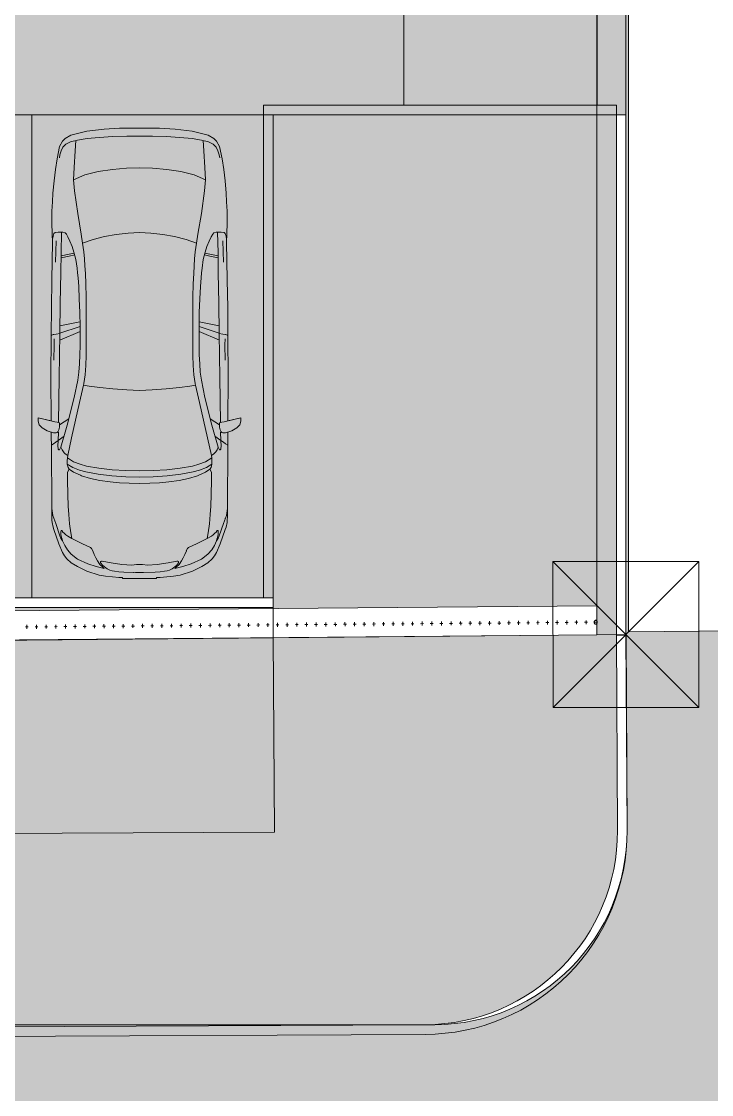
# Model space of a CAD drawing. Header units: millimetres. Extents: x 141848 to 1648660, y -465012 to -151356.
# Drawn here: x 247932 to 255072, y -275828 to -264722 of the extents above; entities that cross this region are included whole.
import ezdxf

# ---------------------------------------------------------------- set-up
doc = ezdxf.new("R2010")
doc.units = ezdxf.units.MM
doc.header["$MEASUREMENT"] = 0
doc.linetypes.add('Points tirets', pattern=[335.138881, 176.388884, -88.194442, 0, -70.555556])
doc.linetypes.add('Wipeout_Contour', pattern=[1000, 0, -1000])
for name, color, linetype in [('Divers - Dessin général', 7, 'Continuous'), ('Extérieur - Environnement', 7, 'Continuous'), ('Sols_ Dalles', 7, 'Continuous'), ('Structure - Murs extérieurs', 7, 'Continuous'), ('TopoAlt', 7, 'Continuous')]:
    doc.layers.add(name, color=color, linetype=linetype)

# ---------------------------------------------------------------- blocks, each defined once
blk = doc.blocks.new('Garde-corps_7_2')
at = {"color": 7, "linetype": 'Continuous', "lineweight": 5}
for p, q in [((247987, -270968), (247988, -271008)), ((248087, -270967), (248087, -271007)), ((248187, -270966), (248187, -271006)), ((248287, -270966), (248287, -271006)), ((248386, -270965), (248387, -271005)), ((248486, -270964), (248486, -271004)), ((248586, -270963), (248586, -271003)), ((248686, -270962), (248686, -271002)), ((248785, -270961), (248786, -271001)), ((248885, -270961), (248885, -271001)), ((248985, -270960), (248985, -271000)), ((249085, -270959), (249085, -270999)), ((249184, -270958), (249185, -270998)), ((249284, -270957), (249284, -270997)), ((249399, -270976), (249369, -270977)), ((249384, -270957), (249384, -270997)), ((249499, -270976), (249469, -270976)), ((249484, -270956), (249484, -270996)), ((249599, -270975), (249569, -270975)), ((249583, -270955), (249584, -270995)), ((249698, -270974), (249668, -270974)), ((249683, -270954), (249683, -270994)), ((249798, -270973), (249768, -270973)), ((249783, -270953), (249783, -270993)), ((249898, -270972), (249868, -270973)), ((249883, -270952), (249883, -270992)), ((249998, -270972), (249968, -270972)), ((249982, -270952), (249983, -270992)), ((250097, -270971), (250067, -270971)), ((250082, -270951), (250082, -270991)), ((250197, -270970), (250167, -270970)), ((250182, -270950), (250182, -270990)), ((250297, -270969), (250267, -270969)), ((250282, -270949), (250282, -270989)), ((250397, -270968), (250367, -270969)), ((250381, -270948), (250382, -270988)), ((250496, -270967), (250466, -270968)), ((250481, -270948), (250482, -270988)), ((250596, -270967), (250566, -270967)), ((250581, -270947), (250581, -270987)), ((250696, -270966), (250666, -270966)), ((250681, -270946), (250681, -270986)), ((250796, -270965), (250766, -270965)), ((250780, -270945), (250781, -270985)), ((250895, -270964), (250865, -270964)), ((250880, -270944), (250881, -270984)), ((250995, -270963), (250965, -270964)), ((250980, -270943), (250980, -270983)), ((251095, -270963), (251065, -270963)), ((251080, -270943), (251080, -270983)), ((251195, -270962), (251165, -270962)), ((251179, -270942), (251180, -270982)), ((251294, -270961), (251264, -270961)), ((251279, -270941), (251280, -270981)), ((251394, -270960), (251364, -270960)), ((251379, -270940), (251379, -270980)), ((251494, -270959), (251464, -270959)), ((251479, -270939), (251479, -270979)), ((251594, -270958), (251564, -270959)), ((251579, -270939), (251579, -270979)), ((251693, -270958), (251663, -270958)), ((251678, -270938), (251679, -270978)), ((251793, -270957), (251763, -270957)), ((251778, -270937), (251778, -270977)), ((251893, -270956), (251863, -270956)), ((251878, -270936), (251878, -270976)), ((251993, -270955), (251963, -270955)), ((251978, -270935), (251978, -270975)), ((252092, -270954), (252062, -270955)), ((252077, -270934), (252078, -270974)), ((252192, -270954), (252162, -270954)), ((252177, -270934), (252177, -270974)), ((252292, -270953), (252262, -270953)), ((252277, -270933), (252277, -270973)), ((252392, -270952), (252362, -270952)), ((252377, -270932), (252377, -270972)), ((252491, -270951), (252461, -270951)), ((252476, -270931), (252477, -270971)), ((252591, -270950), (252561, -270950)), ((252576, -270930), (252576, -270970)), ((252691, -270949), (252661, -270950)), ((252676, -270930), (252676, -270970)), ((252791, -270949), (252761, -270949)), ((252776, -270929), (252776, -270969)), ((252890, -270948), (252860, -270948)), ((252875, -270928), (252876, -270968)), ((252990, -270947), (252960, -270947)), ((252975, -270927), (252975, -270967)), ((253090, -270946), (253060, -270946)), ((253075, -270926), (253075, -270966)), ((253190, -270945), (253160, -270946)), ((253175, -270925), (253175, -270965)), ((253290, -270944), (253260, -270945)), ((253274, -270925), (253275, -270965)), ((253389, -270944), (253359, -270944)), ((253374, -270924), (253374, -270964)), ((253489, -270943), (253459, -270943)), ((253474, -270923), (253474, -270963)), ((253589, -270942), (253559, -270942)), ((253574, -270922), (253574, -270962)), ((253689, -270941), (253659, -270941)), ((253673, -270921), (253674, -270961)), ((253788, -270940), (253758, -270941)), ((253773, -270921), (253773, -270961)), ((248002, -270988), (247972, -270988)), ((248102, -270987), (248072, -270987)), ((248202, -270986), (248172, -270987)), ((248302, -270985), (248272, -270986)), ((248401, -270985), (248371, -270985)), ((248501, -270984), (248471, -270984)), ((248601, -270983), (248571, -270983)), ((248701, -270982), (248671, -270982)), ((248801, -270981), (248771, -270982)), ((248900, -270981), (248870, -270981)), ((249000, -270980), (248970, -270980)), ((249100, -270979), (249070, -270979)), ((249200, -270978), (249170, -270978)), ((249299, -270977), (249269, -270978))]:
    blk.add_line(p, q, dxfattribs=at)
at = {"color": 7, "linetype": 'Points tirets', "lineweight": 5}
blk.add_line((253853, -270940), (253888, -270940), dxfattribs=at)
at = {"color": 7, "linetype": 'Continuous', "lineweight": 5, "flags": 128}
blk.add_lwpolyline([(253873, -270960), (253876, -270959), (253878, -270958), (253881, -270957), (253883, -270955), (253885, -270952), (253886, -270950), (253887, -270946), (253888, -270943), (253888, -270940), (253888, -270936), (253887, -270933), (253886, -270930), (253884, -270927), (253883, -270924), (253880, -270922), (253878, -270921), (253876, -270920), (253873, -270920), (253870, -270920), (253868, -270921), (253865, -270922), (253863, -270924), (253861, -270927), (253860, -270930), (253859, -270933), (253858, -270936), (253858, -270940), (253858, -270943), (253859, -270947), (253860, -270950), (253862, -270953), (253864, -270955), (253866, -270957), (253868, -270959), (253871, -270959)], close=True, dxfattribs=at)
blk = doc.blocks.new('Garde-corps_9_2')
at = {"color": 7, "linetype": 'Continuous', "lineweight": 5}
for p, q in [((247987, -270968), (247988, -271008)), ((248087, -270967), (248087, -271007)), ((248187, -270966), (248187, -271006)), ((248287, -270966), (248287, -271006)), ((248386, -270965), (248387, -271005)), ((248486, -270964), (248486, -271004)), ((248586, -270963), (248586, -271003)), ((248686, -270962), (248686, -271002)), ((248785, -270961), (248786, -271001)), ((248885, -270961), (248885, -271001)), ((248985, -270960), (248985, -271000)), ((249085, -270959), (249085, -270999)), ((249184, -270958), (249185, -270998)), ((249284, -270957), (249284, -270997)), ((249399, -270976), (249369, -270977)), ((249384, -270957), (249384, -270997)), ((249499, -270976), (249469, -270976)), ((249484, -270956), (249484, -270996)), ((249599, -270975), (249569, -270975)), ((249583, -270955), (249584, -270995)), ((249698, -270974), (249668, -270974)), ((249683, -270954), (249683, -270994)), ((249798, -270973), (249768, -270973)), ((249783, -270953), (249783, -270993)), ((249898, -270972), (249868, -270973)), ((249883, -270952), (249883, -270992)), ((249998, -270972), (249968, -270972)), ((249982, -270952), (249983, -270992)), ((250097, -270971), (250067, -270971)), ((250082, -270951), (250082, -270991)), ((250197, -270970), (250167, -270970)), ((250182, -270950), (250182, -270990)), ((250297, -270969), (250267, -270969)), ((250282, -270949), (250282, -270989)), ((250397, -270968), (250367, -270969)), ((250381, -270948), (250382, -270988)), ((250496, -270967), (250466, -270968)), ((250481, -270948), (250482, -270988)), ((250596, -270967), (250566, -270967)), ((250581, -270947), (250581, -270987)), ((250696, -270966), (250666, -270966)), ((250681, -270946), (250681, -270986)), ((250796, -270965), (250766, -270965)), ((250780, -270945), (250781, -270985)), ((250895, -270964), (250865, -270964)), ((250880, -270944), (250881, -270984)), ((250995, -270963), (250965, -270964)), ((250980, -270943), (250980, -270983)), ((251095, -270963), (251065, -270963)), ((251080, -270943), (251080, -270983)), ((251195, -270962), (251165, -270962)), ((251179, -270942), (251180, -270982)), ((251294, -270961), (251264, -270961)), ((251279, -270941), (251280, -270981)), ((251394, -270960), (251364, -270960)), ((251379, -270940), (251379, -270980)), ((251494, -270959), (251464, -270959)), ((251479, -270939), (251479, -270979)), ((251594, -270958), (251564, -270959)), ((251579, -270939), (251579, -270979)), ((251693, -270958), (251663, -270958)), ((251678, -270938), (251679, -270978)), ((251793, -270957), (251763, -270957)), ((251778, -270937), (251778, -270977)), ((251893, -270956), (251863, -270956)), ((251878, -270936), (251878, -270976)), ((251993, -270955), (251963, -270955)), ((251978, -270935), (251978, -270975)), ((252092, -270954), (252062, -270955)), ((252077, -270934), (252078, -270974)), ((252192, -270954), (252162, -270954)), ((252177, -270934), (252177, -270974)), ((252292, -270953), (252262, -270953)), ((252277, -270933), (252277, -270973)), ((252392, -270952), (252362, -270952)), ((252377, -270932), (252377, -270972)), ((252491, -270951), (252461, -270951)), ((252476, -270931), (252477, -270971)), ((252591, -270950), (252561, -270950)), ((252576, -270930), (252576, -270970)), ((252691, -270949), (252661, -270950)), ((252676, -270930), (252676, -270970)), ((252791, -270949), (252761, -270949)), ((252776, -270929), (252776, -270969)), ((252890, -270948), (252860, -270948)), ((252875, -270928), (252876, -270968)), ((252990, -270947), (252960, -270947)), ((252975, -270927), (252975, -270967)), ((253090, -270946), (253060, -270946)), ((253075, -270926), (253075, -270966)), ((253190, -270945), (253160, -270946)), ((253175, -270925), (253175, -270965)), ((253290, -270944), (253260, -270945)), ((253274, -270925), (253275, -270965)), ((253389, -270944), (253359, -270944)), ((253374, -270924), (253374, -270964)), ((253489, -270943), (253459, -270943)), ((253474, -270923), (253474, -270963)), ((253589, -270942), (253559, -270942)), ((253574, -270922), (253574, -270962)), ((253689, -270941), (253659, -270941)), ((253673, -270921), (253674, -270961)), ((253788, -270940), (253758, -270941)), ((253773, -270921), (253773, -270961)), ((248002, -270988), (247972, -270988)), ((248102, -270987), (248072, -270987)), ((248202, -270986), (248172, -270987)), ((248302, -270985), (248272, -270986)), ((248401, -270985), (248371, -270985)), ((248501, -270984), (248471, -270984)), ((248601, -270983), (248571, -270983)), ((248701, -270982), (248671, -270982)), ((248801, -270981), (248771, -270982)), ((248900, -270981), (248870, -270981)), ((249000, -270980), (248970, -270980)), ((249100, -270979), (249070, -270979)), ((249200, -270978), (249170, -270978)), ((249299, -270977), (249269, -270978))]:
    blk.add_line(p, q, dxfattribs=at)
at = {"color": 7, "linetype": 'Points tirets', "lineweight": 5}
blk.add_line((253853, -270940), (253888, -270940), dxfattribs=at)
at = {"color": 7, "linetype": 'Continuous', "lineweight": 5, "flags": 128}
blk.add_lwpolyline([(253873, -270960), (253876, -270959), (253878, -270958), (253881, -270957), (253883, -270955), (253885, -270952), (253886, -270950), (253887, -270946), (253888, -270943), (253888, -270940), (253888, -270936), (253887, -270933), (253886, -270930), (253884, -270927), (253883, -270924), (253880, -270922), (253878, -270921), (253876, -270920), (253873, -270920), (253870, -270920), (253868, -270921), (253865, -270922), (253863, -270924), (253861, -270927), (253860, -270930), (253859, -270933), (253858, -270936), (253858, -270940), (253858, -270943), (253859, -270947), (253860, -270950), (253862, -270953), (253864, -270955), (253866, -270957), (253868, -270959), (253871, -270959)], close=True, dxfattribs=at)

msp = doc.modelspace()

# ---------------------------------------------------------------- hatches: boundary and pattern name
at = {"linetype": 'Continuous', "lineweight": 0, "true_color": 0x6f6f6f}
h = msp.add_hatch(color=8, dxfattribs=at)
h.paths.add_polyline_path([(141848.442, -275935.042), (141848.442, -295062.571), (269220.821, -293826.868), (269220.821, -270902.734), (268763.049, -270902.734), (254213.6, -271040.575), (254213.6, -163437.635), (153156.2, -163437.635), (153156.2, -271040.575), (153182.962, -271040.57), (153183.146, -272000.514, -0.409427364), (149183.681, -275935.042)])
h.paths.add_polyline_path([(158435.584, -260639.953), (155145.584, -260639.953), (155145.584, -248364.953), (155145.584, -243089.974), (155145.584, -242189.974), (158435.584, -242189.974)], flags=0)
h.paths.add_polyline_path([(196775.042, -260810.571), (196775.042, -222495.57), (186955.542, -222495.57), (186955.542, -218295.57), (196754.55, -218295.57), (196754.55, -208495.57), (196754.55, -204495.57), (193355.542, -204495.57), (193355.542, -201780.57), (193355.542, -195161.535), (195576.034, -195161.535), (195576.034, -189810.571), (217850.068, -189810.571), (217850.068, -262266.885), (245610.045, -262266.885), (245610.045, -253395.571), (245626.034, -253395.571), (246426.034, -253395.571), (247826.034, -253395.571), (247826.034, -248005.571), (247826.034, -246605.571), (245626.034, -246605.571), (245610.045, -246605.571), (245610.045, -171995.57), (212806.28, -171995.57), (161503.433, -171995.57), (161503.433, -193810.571), (161503.433, -230015.57), (161503.433, -260810.571)], flags=0)
h.paths.add_polyline_path([(162737.042, -269433.913, -0.09031866), (162858.773, -268727.623, -0.201448728), (163912.639, -267592.74, -0.104211445), (164718.006, -267415.055), (165317.979, -267409.371, -0.104044608), (166125.354, -267571.244, -0.238255457), (167284.257, -268953.318, -0.055188622), (167336.836, -269390.334), (167338.931, -269611.438), (167351.046, -270890.267), (167092.583, -271892.761, -0.267949192), (165370.083, -272909.124), (164770.11, -272914.808, -0.193717464), (163379.252, -272370.185, -0.070568756), (163028.663, -271931.262, -0.131652498), (162751.253, -270933.845)], flags=0)
h.paths.add_polyline_path([(173316.986, -273599.031), (173316.986, -273452.052), (173330.488, -267377.824, -0.380556701), (175316.986, -265609.826), (175394.714, -265609.826), (175394.714, -270609.826), (190394.714, -270609.826), (190394.714, -265609.826), (195356.191, -265609.826, -0.414213562), (196856.191, -267109.826), (196856.191, -273660.699, -0.345501612), (195137.285, -275433.432), (175327.752, -275599.002, -0.415791099)], flags=0)
h.paths.add_polyline_path([(205510.093, -271504.083, -0.134473934), (205230.948, -270484.937), (205230.948, -268984.937, -0.414213562), (207230.948, -266984.937), (207830.948, -266984.937, -0.414213562), (209830.948, -268984.937), (209830.948, -270484.937, -0.128820346), (209574.03, -271465.581, -0.270936291), (207830.948, -272484.937), (207230.948, -272484.937, -0.264979997)], flags=0)
h.paths.add_polyline_path([(217862.687, -273329.325), (217869.949, -267730.336, -0.098561509), (218100.718, -266943.721), (218117.681, -266951.545, -0.258849002), (219955.479, -265605.827), (219953.141, -265587.294), (220637.569, -265587.294), (220637.569, -265687.294), (220637.569, -270687.294), (250537.569, -270687.294), (250537.569, -265687.294), (252208.004, -265687.294), (254186.294, -265687.294), (254186.294, -267687.294), (254186.294, -271062.255, 0.001345761), (254186.323, -271073.021), (254197.209, -273095.233, -0.414213562), (252208.004, -275105.97), (243484.534, -275105.97, -0.005188955), (243431.438, -275116.103), (235447.992, -275196.191), (220071.012, -275253.24, -0.386553331), (217873.089, -273475.385, -0.025189219)], flags=0)
at = {"linetype": 'Continuous', "lineweight": 0, "true_color": 0x90b349}
for points in [[(153135.736, -163719.488), (153116.298, -271660.98), (155116.298, -271661.341), (155135.376, -165719.848), (251905.262, -165737.275), (251887.357, -265587.294), (253887.357, -265587.654), (253905.622, -163737.635)], [(250537.569, -270787.354), (220537.569, -270787.354), (220537.569, -273253.269), (250548.615, -273114.341), (250537.729, -271092.129), (250537.664, -271092.129, -0.001345761), (250537.583, -271062.255), (250537.569, -271062.255)]]:
    msp.add_hatch(color=55, dxfattribs=at).paths.add_polyline_path(points)
at = {"layer": 'Sols_ Dalles', "linetype": 'Continuous', "lineweight": 0, "true_color": 0x2e271c}
msp.add_hatch(color=250, dxfattribs=at).paths.add_polyline_path([(217961.309, -273253.269, 0.415791099), (219972.076, -275253.24), (252109.067, -275105.97, 0.414213562), (254098.272, -273095.233), (254087.386, -271073.021, -0.001345761), (254087.357, -271062.255), (254087.357, -267687.294), (254087.357, -265687.294), (250537.569, -265687.294), (250537.569, -270787.292), (250537.729, -271092.129), (250548.615, -273114.341), (220537.569, -273253.269), (220537.569, -270687.294), (220537.569, -265687.294), (219961.309, -265687.294, 0.258848905), (218113.763, -267154.752, 0.098561619), (217961.309, -267920.633)])

# ---------------------------------------------------------------- linework, layer by layer
at = {"color": 9, "linetype": 'Continuous', "lineweight": 5}
for points in [[(149183.681, -275935.042), (141848.442, -275935.042), (141848.442, -295062.571), (269220.821, -293826.868), (269220.821, -270902.734), (268763.049, -270902.734), (254213.6, -271040.575), (254213.6, -163437.635), (153163.039, -163437.635), (153163.039, -271040.575), (153156.2, -271040.575), (153156.383, -272000.519), (153183.146, -272000.514, -0.409427364)], [(217873.089, -273475.385, 0.386553331), (220071.012, -275253.24), (235447.992, -275196.191), (243431.438, -275116.103, 0.005188955), (243484.534, -275105.97), (252208.004, -275105.97, 0.414213562), (254197.209, -273095.233), (254186.323, -271073.021, -0.001345761), (254186.294, -271062.255), (254186.294, -267687.294), (254186.294, -265687.294), (252208.004, -265687.294), (250537.569, -265687.294), (250537.569, -270687.294), (220637.569, -270687.294), (220637.569, -265687.294), (220637.569, -265587.294), (219953.141, -265587.294), (219955.479, -265605.827, 0.258849002), (218117.681, -266951.545), (218100.718, -266943.721, 0.098561509), (217869.949, -267730.336), (217862.687, -273329.325, 0.025189219)]]:
    msp.add_lwpolyline(points, format="xyb", close=True, dxfattribs=at)
at = {"color": 7, "linetype": 'Continuous', "lineweight": 5}
msp.add_lwpolyline([(153135.736, -163719.488), (153116.298, -271660.98), (155116.298, -271661.341), (155135.376, -165719.848), (251905.262, -165737.275), (251887.357, -265587.294), (253887.357, -265587.654), (253905.622, -163737.635)], close=True, dxfattribs=at)
at = {"color": 255, "linetype": 'Continuous', "lineweight": 5, "flags": 128}
for points in [[(248037.569, -265687.294), (245537.569, -265687.294)], [(248037.569, -265687.294), (248037.569, -270687.294)], [(250537.569, -265687.294), (248037.569, -265687.294)], [(248037.569, -270687.294), (248037.569, -265687.294)], [(250537.569, -270687.294), (250537.569, -265687.294)], [(245537.569, -270687.294), (248037.569, -270687.294)], [(248037.569, -270687.294), (250537.569, -270687.294)]]:
    msp.add_lwpolyline(points, dxfattribs=at)
at = {"color": 7, "linetype": 'Continuous', "lineweight": 5}
msp.add_lwpolyline([(250537.569, -270787.354), (220537.569, -270787.354), (220537.569, -273253.269), (250548.615, -273114.341), (250537.729, -271092.129), (250537.664, -271092.129, -0.001345761), (250537.583, -271062.255), (250537.569, -271062.255)], format="xyb", close=True, dxfattribs=at)
at = {"color": 253, "linetype": 'Continuous', "lineweight": 5, "true_color": 0x9f9f9f, "flags": 128}
msp.add_lwpolyline([(250548.615, -273114.341), (220537.569, -273253.269)], dxfattribs=at)
at = {"layer": 'Extérieur - Environnement', "color": 7, "linetype": 'Continuous', "lineweight": 13}
for p, q in [((248608.94, -265858.076), (248441.916, -265900.703)), ((248441.916, -265900.703), (248608.94, -265858.076)), ((248785.88, -265837.164), (248608.94, -265858.076)), ((248608.94, -265858.076), (248785.88, -265837.164)), ((248946.009, -265828.356), (248785.88, -265837.164)), ((248785.88, -265837.164), (248946.009, -265828.356)), ((249153.452, -265825.764), (248946.009, -265828.356)), ((248946.009, -265828.356), (249153.452, -265825.764)), ((249360.895, -265828.356), (249153.452, -265825.764)), ((249360.895, -265828.356), (249153.452, -265825.764)), ((249521.024, -265837.164), (249360.895, -265828.356)), ((249521.024, -265837.164), (249360.895, -265828.356)), ((249697.964, -265858.076), (249521.024, -265837.164)), ((249697.964, -265858.076), (249521.024, -265837.164)), ((249864.988, -265900.703), (249697.964, -265858.076)), ((249864.988, -265900.703), (249697.964, -265858.076)), ((248357.458, -265961.821), (248326.807, -266016.54)), ((248326.807, -266016.54), (248357.458, -265961.821)), ((248384.32, -265932.912), (248357.458, -265961.821)), ((248357.458, -265961.821), (248384.32, -265932.912)), ((248441.916, -265900.703), (248384.32, -265932.912)), ((248384.32, -265932.912), (248441.916, -265900.703)), ((248390.088, -265991.939), (248439.766, -265969.4)), ((248511.69, -265950.545), (248439.766, -265969.4)), ((248495.725, -265954.731), (248488.593, -266059.811)), ((248511.69, -265950.545), (248610.007, -265935.102)), ((248609.989, -265935.105), (248737.217, -265922.562)), ((248737.217, -265922.562), (248877.776, -265914.145)), ((248877.776, -265914.145), (249020.325, -265909.477)), ((249020.325, -265909.477), (249153.452, -265908.163)), ((249286.579, -265909.477), (249153.452, -265908.163)), ((249429.128, -265914.145), (249286.579, -265909.477)), ((249569.687, -265922.562), (249429.128, -265914.145)), ((249696.915, -265935.105), (249569.687, -265922.562)), ((249795.214, -265950.545), (249696.897, -265935.102)), ((249795.214, -265950.545), (249867.138, -265969.4)), ((249811.179, -265954.731), (249818.311, -266059.811)), ((249922.584, -265932.912), (249864.988, -265900.703)), ((249922.584, -265932.912), (249864.988, -265900.703)), ((249916.816, -265991.939), (249867.138, -265969.4)), ((249949.446, -265961.821), (249922.584, -265932.912)), ((249949.446, -265961.821), (249922.584, -265932.912)), ((249980.097, -266016.54), (249949.446, -265961.821)), ((249980.097, -266016.54), (249949.446, -265961.821)), ((248326.807, -266016.54), (248299.911, -266145.59)), ((248299.911, -266145.59), (248326.807, -266016.54)), ((248330.325, -266101.535), (248342.605, -266060.723)), ((248342.605, -266060.723), (248361.467, -266022.127)), ((248361.467, -266022.127), (248390.088, -265991.939)), ((248488.593, -266059.811), (248477.697, -266235.469)), ((249818.311, -266059.811), (249829.207, -266235.469)), ((249945.437, -266022.127), (249916.816, -265991.939)), ((249964.299, -266060.723), (249945.437, -266022.127)), ((249976.58, -266101.535), (249964.299, -266060.723)), ((250006.993, -266145.59), (249980.097, -266016.54)), ((250006.993, -266145.59), (249980.097, -266016.54)), ((248299.911, -266145.59), (248282.617, -266254.371)), ((248299.911, -266145.59), (248282.617, -266254.371)), ((248323.927, -266135.297), (248330.325, -266101.535)), ((249982.977, -266135.297), (249976.58, -266101.535)), ((250024.287, -266254.371), (250006.993, -266145.59)), ((250006.993, -266145.59), (250024.287, -266254.371)), ((248282.619, -266254.36), (248268.795, -266372.439)), ((248282.619, -266254.36), (248268.795, -266372.439)), ((248282.617, -266254.371), (248282.619, -266254.36)), ((248477.697, -266235.469), (248469.406, -266361.049)), ((248586.794, -266310.612), (248469.474, -266361.74)), ((248724.614, -266275.57), (248586.794, -266310.612)), ((248872.17, -266253.728), (248724.614, -266275.57)), ((249018.699, -266242.406), (248872.17, -266253.728)), ((249153.452, -266238.96), (249018.699, -266242.406)), ((249153.452, -266238.96), (249288.205, -266242.406)), ((249288.205, -266242.406), (249434.734, -266253.728)), ((249434.734, -266253.728), (249582.29, -266275.57)), ((249582.29, -266275.57), (249720.11, -266310.612)), ((249720.11, -266310.612), (249837.431, -266361.74)), ((249829.207, -266235.469), (249837.498, -266361.049)), ((250024.286, -266254.36), (250038.109, -266372.439)), ((250038.109, -266372.439), (250024.287, -266254.371)), ((248268.795, -266372.439), (248257.272, -266500.926)), ((248257.272, -266500.926), (248268.795, -266372.439)), ((248469.406, -266361.049), (248480.747, -266476.985)), ((249837.498, -266361.049), (249826.158, -266476.985)), ((250049.632, -266500.926), (250038.109, -266372.439)), ((250049.632, -266500.926), (250038.109, -266372.439)), ((248257.272, -266500.926), (248253.476, -266589.935)), ((248253.476, -266589.935), (248257.272, -266500.926)), ((248480.747, -266476.985), (248513.546, -266709.08)), ((249826.158, -266476.985), (249793.358, -266709.08)), ((250053.428, -266589.935), (250049.632, -266500.926)), ((250053.428, -266589.935), (250049.632, -266500.926)), ((248253.476, -266589.935), (248247.052, -266685.688)), ((248247.052, -266685.688), (248253.476, -266589.935)), ((250059.853, -266685.688), (250053.428, -266589.935)), ((250059.853, -266685.688), (250053.428, -266589.935)), ((248245.287, -266743.57), (248245.242, -266812.144)), ((248245.287, -266743.57), (248245.242, -266812.144)), ((248247.052, -266685.688), (248245.287, -266743.57)), ((248245.287, -266743.57), (248247.052, -266685.688)), ((248513.546, -266709.08), (248549.718, -266924.692)), ((249793.358, -266709.08), (249757.186, -266924.692)), ((250061.617, -266743.57), (250059.853, -266685.688)), ((250061.617, -266743.57), (250059.853, -266685.688)), ((250061.662, -266812.144), (250061.617, -266743.57)), ((250061.617, -266743.57), (250061.662, -266812.144)), ((248245.242, -266812.144), (248252.504, -267015.116)), ((248252.504, -267015.116), (248245.242, -266812.144)), ((250054.401, -267015.116), (250061.662, -266812.144)), ((250054.401, -267015.116), (250061.662, -266812.144)), ((248253.776, -266976.682), (248252.504, -267015.116)), ((248258.091, -266945.179), (248253.776, -266976.682)), ((248266.495, -266917.174), (248258.091, -266945.179)), ((248279.196, -266906.682), (248266.495, -266917.174)), ((248310.174, -266901.909), (248279.196, -266906.682)), ((248360.788, -266903.116), (248310.174, -266901.909)), ((248341.582, -267118.034), (248347.406, -266902.797)), ((248383.263, -266910.293), (248360.788, -266903.116)), ((248396.261, -266925.468), (248383.263, -266910.293)), ((248411.155, -266951.662), (248396.261, -266925.468)), ((248432.559, -266995.684), (248411.155, -266951.662)), ((248549.718, -266924.692), (248564.932, -267017.735)), ((248790.479, -266948.269), (248672.629, -266979.133)), ((248913.234, -266925.666), (248790.479, -266948.269)), ((249035.917, -266911.78), (248913.234, -266925.666)), ((249153.452, -266907.061), (249035.917, -266911.78)), ((249153.452, -266907.061), (249270.987, -266911.78)), ((249270.987, -266911.78), (249393.67, -266925.666)), ((249393.67, -266925.666), (249516.425, -266948.269)), ((249516.425, -266948.269), (249634.275, -266979.133)), ((249757.186, -266924.692), (249741.972, -267017.735)), ((249874.345, -266995.684), (249895.749, -266951.662)), ((249895.749, -266951.662), (249910.643, -266925.468)), ((249910.643, -266925.468), (249923.642, -266910.293)), ((249923.642, -266910.293), (249946.116, -266903.116)), ((249946.116, -266903.116), (249996.73, -266901.909)), ((249965.322, -267118.034), (249959.498, -266902.797)), ((249996.73, -266901.909), (250027.708, -266906.682)), ((250027.708, -266906.682), (250040.409, -266917.174)), ((250040.409, -266917.174), (250048.814, -266945.179)), ((250048.814, -266945.179), (250053.128, -266976.682)), ((250053.128, -266976.682), (250054.401, -267015.116)), ((248252.504, -267015.116), (248250.29, -267195.422)), ((248250.29, -267195.422), (248252.504, -267015.116)), ((248291.17, -266993.88), (248283.753, -267214.66)), ((248455.974, -267052.956), (248432.559, -266995.684)), ((248475.303, -267109.617), (248455.974, -267052.956)), ((248672.629, -266979.133), (248564.932, -267017.735)), ((248564.932, -267017.735), (248576.603, -267105.162)), ((249634.275, -266979.133), (249741.972, -267017.735)), ((249741.972, -267017.735), (249730.301, -267105.162)), ((249831.601, -267109.617), (249850.93, -267052.956)), ((249850.93, -267052.956), (249874.345, -266995.684)), ((250015.734, -266993.88), (250023.151, -267214.66)), ((250056.614, -267195.422), (250054.401, -267015.116)), ((250056.614, -267195.422), (250054.401, -267015.116)), ((248250.29, -267195.422), (248245.94, -267398.632)), ((248250.29, -267195.422), (248245.94, -267398.632)), ((248338.65, -267325.351), (248341.582, -267118.034)), ((248340.889, -267167.062), (248425.277, -267149.83)), ((248341.162, -267147.769), (248425.55, -267130.537)), ((248425.277, -267149.83), (248482.692, -267138.68)), ((248425.55, -267130.537), (248478.031, -267120.345)), ((248495.138, -267187.636), (248475.303, -267109.617)), ((248506.547, -267275.127), (248495.138, -267187.636)), ((248576.602, -267105.146), (248583.295, -267178.67)), ((248583.294, -267178.656), (248588.261, -267253.131)), ((249723.61, -267178.656), (249718.644, -267253.131)), ((249730.302, -267105.146), (249723.61, -267178.67)), ((249800.357, -267275.127), (249811.766, -267187.636)), ((249811.766, -267187.636), (249831.601, -267109.617)), ((249881.627, -267149.83), (249824.212, -267138.68)), ((249881.354, -267130.537), (249828.874, -267120.345)), ((249965.742, -267147.769), (249881.354, -267130.537)), ((249966.015, -267167.062), (249881.627, -267149.83)), ((249968.254, -267325.351), (249965.322, -267118.034)), ((250060.964, -267398.632), (250056.614, -267195.422)), ((250056.614, -267195.422), (250060.964, -267398.632)), ((248512.393, -267324.705), (248506.547, -267275.127)), ((248588.26, -267253.127), (248592.664, -267329.924)), ((249718.644, -267253.127), (249714.241, -267329.924)), ((249794.511, -267324.705), (249800.357, -267275.127)), ((248245.94, -267398.632), (248241.155, -267681.866)), ((248245.94, -267398.632), (248241.155, -267681.866)), ((248333.69, -267636.148), (248338.65, -267325.351)), ((248517.487, -267376.543), (248512.393, -267324.705)), ((248523.725, -267464.557), (248517.487, -267376.543)), ((248592.663, -267329.914), (248597.429, -267438.034)), ((249714.241, -267329.914), (249709.475, -267438.034)), ((249783.18, -267464.557), (249789.417, -267376.543)), ((249789.417, -267376.543), (249794.511, -267324.705)), ((249973.215, -267636.148), (249968.254, -267325.351)), ((250065.749, -267681.866), (250060.964, -267398.632)), ((250060.964, -267398.632), (250065.749, -267681.866)), ((248530.112, -267592.686), (248523.725, -267464.557)), ((248597.429, -267438.031), (248601.4, -267575.552)), ((249709.475, -267438.031), (249705.505, -267575.552)), ((249776.792, -267592.686), (249783.18, -267464.557)), ((248328.729, -267950.448), (248333.69, -267636.148)), ((248535.112, -267735.926), (248530.112, -267592.686)), ((248601.4, -267575.552), (248601.438, -268178.518)), ((249705.505, -267575.552), (249705.466, -268178.518)), ((249771.793, -267735.926), (249776.792, -267592.686)), ((249978.175, -267950.448), (249973.215, -267636.148)), ((248241.155, -267681.866), (248238.637, -267973.113)), ((248241.155, -267681.866), (248238.637, -267973.113)), ((248537.535, -267879.457), (248535.112, -267735.926)), ((249769.369, -267879.457), (249771.793, -267735.926)), ((250068.268, -267973.113), (250065.749, -267681.866)), ((250065.749, -267681.866), (250068.268, -267973.113)), ((248329.946, -267873.372), (248536.717, -267831.01)), ((249976.959, -267873.372), (249770.187, -267831.01)), ((248238.637, -267973.113), (248236.668, -268405.992)), ((248236.668, -268405.992), (248238.637, -267973.113)), ((248238.637, -267973.113), (248260.345, -267963.349)), ((248260.345, -267963.349), (248262.301, -267962.783)), ((248262.301, -267962.783), (248265.559, -267962.088)), ((248265.559, -267962.088), (248291.472, -267957.432)), ((248291.472, -267957.432), (248328.729, -267950.448)), ((248328.729, -267950.448), (248322.29, -268407.601)), ((248327.758, -268019.427), (248537.675, -267931.001)), ((248537.535, -267879.457), (248328.746, -267949.357)), ((248538.073, -268077.471), (248537.535, -267879.457)), ((249768.831, -268077.471), (249769.369, -267879.457)), ((249979.147, -268019.427), (249769.229, -267931.001)), ((249769.369, -267879.457), (249978.158, -267949.357)), ((249978.175, -267950.448), (249984.614, -268407.601)), ((250015.432, -267957.432), (249978.175, -267950.448)), ((250041.345, -267962.088), (250015.432, -267957.432)), ((250044.603, -267962.783), (250041.345, -267962.088)), ((250046.559, -267963.349), (250044.603, -267962.783)), ((250068.268, -267973.113), (250046.559, -267963.349)), ((250070.236, -268405.992), (250068.268, -267973.113)), ((250070.236, -268405.992), (250068.268, -267973.113)), ((248270.03, -268069.3), (248267.453, -268228.63)), ((248268.531, -268008.036), (248270.03, -268069.3)), ((248534.922, -268171.56), (248538.073, -268077.471)), ((249771.982, -268171.56), (249768.831, -268077.471)), ((250038.373, -268008.036), (250036.875, -268069.3)), ((250036.875, -268069.3), (250039.451, -268228.63)), ((248530.728, -268264.184), (248534.922, -268171.56)), ((248601.438, -268178.518), (248597.601, -268282.803)), ((249705.466, -268178.518), (249709.303, -268282.803)), ((249776.176, -268264.184), (249771.982, -268171.56)), ((248524.629, -268350.336), (248530.728, -268264.184)), ((248597.602, -268282.796), (248595.068, -268331.972)), ((249709.302, -268282.796), (249711.837, -268331.972)), ((249782.276, -268350.336), (249776.176, -268264.184)), ((248236.668, -268405.992), (248239.147, -268855.376)), ((248239.147, -268855.376), (248236.668, -268405.992)), ((248322.291, -268407.601), (248315.843, -268873.649)), ((248513.483, -268433.588), (248524.629, -268350.336)), ((248591.272, -268379.084), (248585.449, -268425.327)), ((248595.069, -268331.956), (248591.27, -268379.107)), ((249711.836, -268331.956), (249715.634, -268379.107)), ((249715.632, -268379.084), (249721.455, -268425.327)), ((249793.422, -268433.588), (249782.276, -268350.336)), ((249984.614, -268407.601), (249991.061, -268873.649)), ((250067.758, -268855.376), (250070.236, -268405.992)), ((250067.758, -268855.376), (250070.236, -268405.992)), ((248478.066, -268612.975), (248513.483, -268433.588)), ((248573.718, -268485.5), (248533.56, -268665.461)), ((248573.718, -268485.5), (248576.797, -268471.184)), ((248573.718, -268485.5), (248632.689, -268495.563)), ((248576.797, -268471.184), (248577.104, -268470.505)), ((248585.449, -268425.327), (248577.018, -268470.695)), ((248632.689, -268495.563), (248741.305, -268509.721)), ((248741.305, -268509.721), (248878.39, -268524.319)), ((248878.39, -268524.319), (249022.834, -268535.706)), ((249428.514, -268524.319), (249284.07, -268535.706)), ((249565.599, -268509.721), (249428.514, -268524.319)), ((249674.215, -268495.563), (249565.599, -268509.721)), ((249733.186, -268485.5), (249674.215, -268495.563)), ((249721.455, -268425.327), (249729.886, -268470.695)), ((249730.107, -268471.184), (249729.8, -268470.505)), ((249733.186, -268485.5), (249730.107, -268471.184)), ((249733.186, -268485.5), (249773.344, -268665.461)), ((249828.838, -268612.975), (249793.422, -268433.588)), ((248405.866, -268900.718), (248478.066, -268612.975)), ((249022.834, -268535.706), (249153.452, -268540.229)), ((249284.07, -268535.706), (249153.452, -268540.229)), ((249901.038, -268900.718), (249828.838, -268612.975)), ((248533.56, -268665.461), (248491.38, -268850.052)), ((249773.344, -268665.461), (249815.524, -268850.052)), ((248239.147, -268855.376), (248105.774, -268824.575)), ((248105.774, -268824.575), (248105.774, -268858.864)), ((248105.774, -268824.575), (248277.809, -268864.305)), ((248105.774, -268824.575), (248105.774, -268858.864)), ((248105.774, -268858.864), (248114.635, -268896.996)), ((248114.635, -268896.996), (248105.774, -268858.864)), ((248277.809, -268864.305), (248300.938, -268869.809)), ((248422.241, -268835.461), (248325.059, -268895.945)), ((248491.38, -268850.052), (248450.23, -269030.342)), ((249815.524, -268850.052), (249856.674, -269030.342)), ((249884.664, -268835.461), (249981.845, -268895.945)), ((250029.095, -268864.305), (250005.966, -268869.809)), ((250201.13, -268824.575), (250029.095, -268864.305)), ((250201.13, -268824.575), (250067.758, -268855.376)), ((250192.27, -268896.996), (250201.13, -268858.864)), ((250192.27, -268896.996), (250201.13, -268858.864)), ((250201.13, -268858.864), (250201.13, -268824.575)), ((250201.13, -268824.575), (250201.13, -268858.864)), ((248114.635, -268896.996), (248146.493, -268928.955)), ((248146.493, -268928.955), (248114.635, -268896.996)), ((248146.493, -268928.955), (248197.033, -268958.446)), ((248197.033, -268958.446), (248146.493, -268928.955)), ((248197.033, -268958.446), (248239.546, -268972.665)), ((248263.008, -268980.512), (248197.033, -268958.446)), ((248239.546, -268972.665), (248239.804, -269028.074)), ((248239.804, -269028.074), (248239.546, -268972.665)), ((248301.164, -268975.338), (248290.992, -268980.446)), ((248300.938, -268869.809), (248325.059, -268876.024)), ((248309.239, -268967.805), (248301.164, -268975.338)), ((248314.116, -268973.482), (248306.912, -268969.976)), ((248319.047, -268947.698), (248309.239, -268967.805)), ((248314.116, -268973.482), (248311.148, -269058.02)), ((248325.059, -268921.171), (248319.047, -268947.698)), ((248325.059, -268876.024), (248325.059, -268921.171)), ((248405.866, -268900.718), (248340.452, -269127.825)), ((249901.038, -268900.718), (249966.452, -269127.825)), ((250005.966, -268869.809), (249981.845, -268876.024)), ((249981.845, -268876.024), (249981.845, -268921.171)), ((249981.845, -268921.171), (249987.857, -268947.698)), ((249987.857, -268947.698), (249997.665, -268967.805)), ((249992.788, -268973.482), (249999.992, -268969.976)), ((249992.788, -268973.482), (249995.756, -269058.02)), ((249997.665, -268967.805), (250005.74, -268975.338)), ((250005.74, -268975.338), (250015.912, -268980.446)), ((250043.896, -268980.512), (250109.871, -268958.446)), ((250067.1, -269028.074), (250067.358, -268972.665)), ((250067.1, -269028.074), (250067.358, -268972.665)), ((250067.358, -268972.665), (250109.871, -268958.446)), ((250109.871, -268958.446), (250160.411, -268928.955)), ((250109.871, -268958.446), (250160.411, -268928.955)), ((250160.411, -268928.955), (250192.27, -268896.996)), ((250160.411, -268928.955), (250192.27, -268896.996)), ((248239.804, -269028.074), (248240.856, -269106.124)), ((248239.804, -269028.074), (248240.856, -269106.124)), ((248290.992, -268980.446), (248263.008, -268980.512)), ((248286.287, -269078.043), (248264.691, -269094.519)), ((248311.148, -269058.02), (248286.287, -269078.043)), ((248311.148, -269058.02), (248309.314, -269119.394)), ((248373.296, -269013.798), (248311.148, -269058.02)), ((248450.23, -269030.342), (248410.066, -269213.352)), ((249856.674, -269030.342), (249896.839, -269213.352)), ((249933.609, -269013.798), (249995.756, -269058.02)), ((249995.756, -269058.02), (250020.618, -269078.043)), ((249995.756, -269058.02), (249997.59, -269119.394)), ((250015.912, -268980.446), (250043.896, -268980.512)), ((250020.618, -269078.043), (250042.213, -269094.519)), ((250066.048, -269106.124), (250067.1, -269028.074)), ((250067.1, -269028.074), (250066.048, -269106.124)), ((248264.691, -269094.519), (248240.856, -269106.124)), ((248240.856, -269106.124), (248245.007, -269761.281)), ((248240.856, -269106.124), (248245.007, -269761.281)), ((248309.314, -269119.394), (248310.593, -269142.411)), ((248310.593, -269142.411), (248311.63, -269148.165)), ((248311.63, -269148.165), (248314.553, -269153.829)), ((248318.014, -269156.902), (248314.553, -269153.829)), ((248321.763, -269156.936), (248318.014, -269156.902)), ((248325.659, -269154.389), (248321.763, -269156.936)), ((248325.659, -269154.389), (248328.751, -269150.029)), ((248328.751, -269150.029), (248333.098, -269141.742)), ((248333.104, -269141.742), (248340.452, -269127.825)), ((248340.452, -269127.825), (248351.898, -269154.267)), ((248351.898, -269154.267), (248365.241, -269175.776)), ((248365.241, -269175.776), (248374.438, -269186.973)), ((248374.438, -269186.973), (248384.157, -269197.411)), ((248384.157, -269197.411), (248410.066, -269213.352)), ((249922.747, -269197.411), (249896.839, -269213.352)), ((249932.466, -269186.973), (249922.747, -269197.411)), ((249941.663, -269175.776), (249932.466, -269186.973)), ((249955.007, -269154.267), (249941.663, -269175.776)), ((249966.452, -269127.825), (249955.007, -269154.267)), ((249973.8, -269141.742), (249966.452, -269127.825)), ((249978.154, -269150.029), (249973.806, -269141.742)), ((249981.245, -269154.389), (249978.154, -269150.029)), ((249981.245, -269154.389), (249985.141, -269156.936)), ((249985.141, -269156.936), (249988.89, -269156.902)), ((249988.89, -269156.902), (249992.351, -269153.829)), ((249995.274, -269148.165), (249992.351, -269153.829)), ((249996.311, -269142.411), (249995.274, -269148.165)), ((249997.59, -269119.394), (249996.311, -269142.411)), ((250042.213, -269094.519), (250066.048, -269106.124)), ((250061.897, -269761.281), (250066.048, -269106.124)), ((250066.048, -269106.124), (250061.897, -269761.281)), ((248406.776, -269238.276), (248404.632, -269268.704)), ((248404.632, -269268.704), (248405.412, -269304.066)), ((248461.79, -269337.286), (248405.412, -269304.066)), ((248405.412, -269304.066), (248413.74, -269337.784)), ((248410.066, -269213.352), (248406.776, -269238.276)), ((248471.589, -269278.711), (248406.776, -269238.276)), ((248410.079, -269213.352), (248410.066, -269213.352)), ((248540.345, -269304.966), (248471.586, -269278.71)), ((248605.481, -269323.678), (248540.338, -269304.965)), ((249701.424, -269323.678), (249766.566, -269304.965)), ((249766.56, -269304.966), (249835.319, -269278.71)), ((249835.315, -269278.711), (249900.129, -269238.276)), ((249845.114, -269337.286), (249901.493, -269304.066)), ((249901.493, -269304.066), (249893.165, -269337.784)), ((249896.826, -269213.352), (249896.839, -269213.352)), ((249896.839, -269213.352), (249900.129, -269238.276)), ((249900.129, -269238.276), (249902.272, -269268.704)), ((249902.272, -269268.704), (249901.493, -269304.066)), ((248427.056, -269357.141), (248407.525, -269387.53)), ((248407.525, -269387.53), (248409.704, -269470.882)), ((248413.74, -269337.784), (248413.766, -269337.799)), ((248427.056, -269357.141), (248413.74, -269337.784)), ((248427.061, -269357.181), (248427.056, -269357.141)), ((248427.061, -269357.181), (248471.664, -269386.898)), ((248531.993, -269364.909), (248461.79, -269337.286)), ((248471.664, -269386.898), (248541.543, -269419.474)), ((248597.64, -269383.674), (248531.993, -269364.909)), ((248541.543, -269419.474), (248554.604, -269424.336)), ((248726.082, -269409.223), (248597.64, -269383.674)), ((248731.773, -269347.1), (248605.475, -269323.677)), ((248866.764, -269426.562), (248726.082, -269409.223)), ((248869.916, -269362.462), (248731.773, -269347.1)), ((249012.846, -269370.864), (248869.914, -269362.461)), ((249153.481, -269373.424), (249012.844, -269370.863)), ((249153.423, -269373.424), (249294.06, -269370.863)), ((249294.058, -269370.864), (249436.99, -269362.461)), ((249436.988, -269362.462), (249575.131, -269347.1)), ((249440.14, -269426.562), (249580.822, -269409.223)), ((249575.131, -269347.1), (249701.429, -269323.677)), ((249580.822, -269409.223), (249709.264, -269383.674)), ((249709.264, -269383.674), (249774.911, -269364.909)), ((249765.361, -269419.474), (249752.301, -269424.336)), ((249835.24, -269386.898), (249765.361, -269419.474)), ((249774.911, -269364.909), (249845.114, -269337.286)), ((249879.843, -269357.181), (249835.24, -269386.898)), ((249879.843, -269357.181), (249879.849, -269357.141)), ((249879.849, -269357.141), (249893.165, -269337.784)), ((249879.849, -269357.141), (249899.38, -269387.53)), ((249893.165, -269337.784), (249893.138, -269337.799)), ((249899.38, -269387.53), (249897.201, -269470.882)), ((248409.703, -269470.819), (248412.348, -269617.644)), ((248409.705, -269470.865), (248409.705, -269470.882)), ((248554.604, -269424.336), (248645.145, -269452.15)), ((248645.145, -269452.15), (248744.192, -269473.079)), ((248744.192, -269473.079), (248849.099, -269487.903)), ((248849.099, -269487.903), (248947.061, -269496.699)), ((249011.548, -269436.38), (248866.764, -269426.562)), ((248947.061, -269496.699), (249045.633, -269501.675)), ((249153.452, -269439.488), (249011.548, -269436.38)), ((249045.633, -269501.675), (249153.459, -269503.419)), ((249261.271, -269501.675), (249153.446, -269503.419)), ((249153.452, -269439.488), (249295.356, -269436.38)), ((249359.844, -269496.699), (249261.271, -269501.675)), ((249295.356, -269436.38), (249440.14, -269426.562)), ((249457.805, -269487.903), (249359.844, -269496.699)), ((249562.712, -269473.079), (249457.805, -269487.903)), ((249661.76, -269452.15), (249562.712, -269473.079)), ((249752.301, -269424.336), (249661.76, -269452.15)), ((249897.202, -269470.819), (249894.556, -269617.644)), ((249897.199, -269470.865), (249897.199, -269470.882)), ((248412.348, -269617.644), (248416.64, -269739.103)), ((249894.556, -269617.644), (249890.264, -269739.103)), ((248416.64, -269739.103), (248421.177, -269825.642)), ((249890.264, -269739.103), (249885.727, -269825.642)), ((248245.007, -269761.281), (248244.924, -269812.104)), ((248245.007, -269761.281), (248244.924, -269812.104)), ((248244.924, -269812.104), (248245.034, -269850.175)), ((248244.924, -269812.104), (248245.034, -269850.175)), ((248245.007, -269761.281), (248254.85, -269834.646)), ((248245.034, -269850.175), (248245.561, -269883.286)), ((248245.034, -269850.175), (248245.561, -269883.286)), ((248254.85, -269834.646), (248286.376, -269917.011)), ((248265.965, -269863.685), (248266.016, -269864.697)), ((248421.175, -269825.621), (248429.956, -269922.935)), ((248429.956, -269922.935), (248421.205, -269825.642)), ((249885.729, -269825.621), (249876.948, -269922.935)), ((249876.948, -269922.935), (249885.699, -269825.642)), ((250052.054, -269834.646), (250020.529, -269917.011)), ((250040.94, -269863.685), (250040.888, -269864.697)), ((250061.897, -269761.281), (250052.054, -269834.646)), ((250061.343, -269883.286), (250061.87, -269850.175)), ((250061.87, -269850.175), (250061.343, -269883.286)), ((250061.87, -269850.175), (250061.981, -269812.104)), ((250061.981, -269812.104), (250061.87, -269850.175)), ((250061.981, -269812.104), (250061.897, -269761.281)), ((250061.897, -269761.281), (250061.981, -269812.104)), ((248245.561, -269883.286), (248248.362, -269907.43)), ((248245.561, -269883.286), (248248.362, -269907.43)), ((248248.362, -269907.43), (248258.759, -269954.786)), ((248258.759, -269954.786), (248248.362, -269907.43)), ((248258.759, -269954.786), (248265.774, -269980.291)), ((248265.774, -269980.291), (248258.759, -269954.786)), ((248286.376, -269917.011), (248327.976, -270046.609)), ((248429.956, -269922.935), (248443.578, -270016.18)), ((249876.948, -269922.935), (249863.326, -270016.18)), ((250020.529, -269917.011), (249978.928, -270046.609)), ((250041.13, -269980.291), (250048.145, -269954.786)), ((250041.13, -269980.291), (250048.145, -269954.786)), ((250048.145, -269954.786), (250058.542, -269907.43)), ((250048.145, -269954.786), (250058.542, -269907.43)), ((250058.542, -269907.43), (250061.343, -269883.286)), ((250061.343, -269883.286), (250058.542, -269907.43)), ((248265.774, -269980.291), (248319.593, -270130.226)), ((248319.593, -270130.226), (248265.774, -269980.291)), ((248340.313, -270072.924), (248327.976, -270046.609)), ((248340.981, -269991.066), (248338.248, -270002.769)), ((248338.248, -270002.769), (248339.561, -270015.863)), ((248339.561, -270015.863), (248340.508, -270030.793)), ((248350.756, -270087.473), (248340.313, -270072.924)), ((248340.508, -270030.793), (248346.414, -270061.6)), ((248345.435, -269989.8), (248340.981, -269991.066)), ((248350.322, -269991.957), (248345.435, -269989.8)), ((248346.414, -270061.6), (248352.76, -270081.4)), ((248361.261, -270006.248), (248350.322, -269991.957)), ((248358.082, -270096.772), (248350.756, -270087.473)), ((248352.76, -270081.4), (248358.082, -270096.772)), ((248374.883, -270019.786), (248361.261, -270006.248)), ((248391.957, -270034.588), (248374.883, -270019.786)), ((248409.899, -270047.873), (248391.957, -270034.588)), ((248453.854, -270072.418), (248409.899, -270047.873)), ((248443.574, -270016.157), (248453.854, -270072.418)), ((248563.269, -270128.798), (248453.854, -270072.418)), ((249743.636, -270128.798), (249853.05, -270072.418)), ((249863.33, -270016.157), (249853.05, -270072.418)), ((249853.05, -270072.418), (249897.006, -270047.873)), ((249897.006, -270047.873), (249914.948, -270034.588)), ((249914.948, -270034.588), (249932.021, -270019.786)), ((249932.021, -270019.786), (249945.643, -270006.248)), ((249945.643, -270006.248), (249956.582, -269991.957)), ((249954.144, -270081.4), (249948.822, -270096.772)), ((249948.822, -270096.772), (249956.148, -270087.473)), ((249960.49, -270061.6), (249954.144, -270081.4)), ((249956.148, -270087.473), (249966.591, -270072.924)), ((249956.582, -269991.957), (249961.47, -269989.8)), ((249966.396, -270030.793), (249960.49, -270061.6)), ((249961.47, -269989.8), (249965.923, -269991.066)), ((249965.923, -269991.066), (249968.657, -270002.769)), ((249967.343, -270015.863), (249966.396, -270030.793)), ((249966.591, -270072.924), (249978.928, -270046.609)), ((249968.657, -270002.769), (249967.343, -270015.863)), ((249987.312, -270130.226), (250041.13, -269980.291)), ((249987.312, -270130.226), (250041.13, -269980.291)), ((248319.593, -270130.226), (248356.831, -270217.2)), ((248356.831, -270217.2), (248319.593, -270130.226)), ((248379.266, -270147.072), (248358.082, -270096.772)), ((248406.481, -270191.422), (248379.266, -270147.072)), ((248446.799, -270236.78), (248406.481, -270191.422)), ((248646.706, -270167.904), (248563.269, -270128.798)), ((248656.095, -270178.323), (248646.706, -270167.904)), ((248669.275, -270201.019), (248656.095, -270178.323)), ((249637.629, -270201.019), (249650.81, -270178.323)), ((249650.81, -270178.323), (249660.199, -270167.904)), ((249660.199, -270167.904), (249743.636, -270128.798)), ((249860.105, -270236.78), (249900.423, -270191.422)), ((249900.423, -270191.422), (249927.638, -270147.072)), ((249927.638, -270147.072), (249948.822, -270096.772)), ((249950.073, -270217.2), (249987.312, -270130.226)), ((249950.073, -270217.2), (249987.312, -270130.226)), ((248356.831, -270217.2), (248377.376, -270252.572)), ((248356.831, -270217.2), (248377.376, -270252.572)), ((248377.376, -270252.572), (248401.554, -270283.992)), ((248377.376, -270252.572), (248401.554, -270283.992)), ((248401.554, -270283.992), (248446.582, -270325.3)), ((248401.554, -270283.992), (248446.582, -270325.3)), ((248511.125, -270287.509), (248446.799, -270236.78)), ((248511.125, -270287.509), (248619.159, -270334.551)), ((248685.415, -270238.748), (248669.262, -270200.996)), ((248700.483, -270273.148), (248685.415, -270238.748)), ((248718.265, -270306.15), (248700.483, -270273.148)), ((248744.011, -270342.487), (248718.265, -270306.15)), ((248751.42, -270311.79), (248758.666, -270308.145)), ((248758.666, -270308.145), (248767.579, -270307.893)), ((248767.579, -270307.893), (248858.446, -270326.346)), ((249539.325, -270307.893), (249448.458, -270326.346)), ((249548.238, -270308.145), (249539.325, -270307.893)), ((249555.484, -270311.79), (249548.238, -270308.145)), ((249562.894, -270342.487), (249588.639, -270306.15)), ((249588.639, -270306.15), (249606.422, -270273.148)), ((249606.422, -270273.148), (249621.489, -270238.748)), ((249621.489, -270238.748), (249637.643, -270200.996)), ((249795.779, -270287.509), (249687.745, -270334.551)), ((249795.779, -270287.509), (249860.105, -270236.78)), ((249860.322, -270325.3), (249905.35, -270283.992)), ((249905.35, -270283.992), (249860.322, -270325.3)), ((249905.35, -270283.992), (249929.528, -270252.572)), ((249929.528, -270252.572), (249905.35, -270283.992)), ((249929.528, -270252.572), (249950.073, -270217.2)), ((249950.073, -270217.2), (249929.528, -270252.572)), ((248446.582, -270325.3), (248510.299, -270364.897)), ((248446.582, -270325.3), (248510.299, -270364.897)), ((248510.299, -270364.897), (248607.094, -270411.682)), ((248510.299, -270364.897), (248607.094, -270411.682)), ((248607.094, -270411.682), (248734.583, -270453.32)), ((248734.583, -270453.32), (248607.094, -270411.682)), ((248619.159, -270334.551), (248706.39, -270364.687)), ((248786.637, -270382.581), (248706.39, -270364.687)), ((248769.88, -270367.761), (248744.011, -270342.487)), ((248748.976, -270315.683), (248751.42, -270311.79)), ((248749.124, -270326.509), (248748.976, -270315.683)), ((248772.183, -270353.332), (248749.124, -270326.509)), ((248786.637, -270382.581), (248769.88, -270367.761)), ((248816.944, -270388.521), (248772.183, -270353.332)), ((248845.103, -270400.674), (248816.944, -270388.521)), ((248845.103, -270400.674), (248868.671, -270406.754)), ((248858.446, -270326.346), (248969.471, -270340.803)), ((248868.667, -270406.753), (248894.664, -270411.739)), ((248894.652, -270411.737), (248939.57, -270417.696)), ((248939.57, -270417.696), (248991.462, -270421.621)), ((248969.471, -270340.803), (249072.608, -270347.688)), ((249110.851, -270426.56), (248991.462, -270421.621)), ((249123.73, -270343.014), (249072.608, -270347.688)), ((249123.73, -270343.014), (249154.267, -270343.014)), ((249183.174, -270343.014), (249152.637, -270343.014)), ((249183.174, -270343.014), (249234.296, -270347.688)), ((249196.053, -270426.56), (249315.442, -270421.621)), ((249337.433, -270340.803), (249234.296, -270347.688)), ((249367.335, -270417.696), (249315.442, -270421.621)), ((249448.458, -270326.346), (249337.433, -270340.803)), ((249412.253, -270411.737), (249367.335, -270417.696)), ((249438.237, -270406.753), (249412.24, -270411.739)), ((249461.801, -270400.674), (249438.233, -270406.754)), ((249461.801, -270400.674), (249489.96, -270388.521)), ((249489.96, -270388.521), (249534.721, -270353.332)), ((249520.267, -270382.581), (249600.514, -270364.687)), ((249520.267, -270382.581), (249537.024, -270367.761)), ((249534.721, -270353.332), (249557.78, -270326.509)), ((249537.024, -270367.761), (249562.894, -270342.487)), ((249557.928, -270315.683), (249555.484, -270311.79)), ((249557.78, -270326.509), (249557.928, -270315.683)), ((249572.321, -270453.32), (249699.81, -270411.682)), ((249572.321, -270453.32), (249699.81, -270411.682)), ((249687.745, -270334.551), (249600.514, -270364.687)), ((249699.81, -270411.682), (249796.605, -270364.897)), ((249796.605, -270364.897), (249699.81, -270411.682)), ((249796.605, -270364.897), (249860.322, -270325.3)), ((249860.322, -270325.3), (249796.605, -270364.897)), ((248734.583, -270453.32), (248800.823, -270464.898)), ((248800.823, -270464.898), (248734.583, -270453.32)), ((248800.823, -270464.898), (248872.442, -270471.45)), ((248872.442, -270471.45), (248800.823, -270464.898)), ((248872.442, -270471.45), (248940.429, -270475.543)), ((248940.429, -270475.543), (248872.442, -270471.45)), ((248940.429, -270475.543), (248977.69, -270476.634)), ((248977.69, -270476.634), (248940.429, -270475.543)), ((248977.69, -270476.634), (248977.69, -270487.463)), ((248977.69, -270487.463), (248977.69, -270476.634)), ((248977.69, -270487.463), (249329.214, -270487.463)), ((248977.69, -270487.463), (249153.452, -270487.463)), ((249092.318, -270425.927), (249092.959, -270425.927)), ((249153.464, -270426.22), (249110.851, -270426.56)), ((249153.44, -270426.22), (249196.053, -270426.56)), ((249329.214, -270487.463), (249153.452, -270487.463)), ((249214.586, -270425.927), (249213.945, -270425.927)), ((249329.214, -270476.634), (249366.475, -270475.543)), ((249329.214, -270476.634), (249366.475, -270475.543)), ((249329.214, -270487.463), (249329.214, -270476.634)), ((249329.214, -270487.463), (249329.214, -270476.634)), ((249366.475, -270475.543), (249434.462, -270471.45)), ((249366.475, -270475.543), (249434.462, -270471.45)), ((249434.462, -270471.45), (249506.081, -270464.898)), ((249434.462, -270471.45), (249506.081, -270464.898)), ((249506.081, -270464.898), (249572.321, -270453.32)), ((249506.081, -270464.898), (249572.321, -270453.32))]:
    msp.add_line(p, q, dxfattribs=at)
at = {"layer": 'Sols_ Dalles', "color": 7, "linetype": 'Continuous', "lineweight": 5, "flags": 128}
msp.add_lwpolyline([(217961.309, -273253.269, 0.415791099), (219972.076, -275253.24), (252109.067, -275105.97, 0.414213562), (254098.272, -273095.233), (254087.386, -271073.021, -0.001345761), (254087.357, -271062.255), (254087.357, -267687.294), (254087.357, -265687.294), (250537.569, -265687.294), (250537.569, -270787.292), (250537.729, -271092.129), (250548.615, -273114.341), (220537.569, -273253.269), (220537.569, -270687.294), (220537.569, -265687.294), (219961.309, -265687.294, 0.258848905), (218113.763, -267154.752, 0.098561619), (217961.309, -267920.633)], format="xyb", close=True, dxfattribs=at)
at = {"layer": 'Sols_ Dalles', "color": 250, "linetype": 'Continuous', "lineweight": 5, "true_color": 0x1f1f1f}
msp.add_lwpolyline([(217961.309, -273253.269, 0.415791099), (219972.076, -275253.24), (252109.067, -275105.97, 0.414213562), (254098.272, -273095.233), (254087.386, -271073.021, -0.001345761), (254087.357, -271062.255), (254087.357, -267687.294), (254087.357, -265687.294), (250537.569, -265687.294), (250537.569, -270787.292), (250537.729, -271092.129), (250548.615, -273114.341), (220537.569, -273253.269), (220537.569, -270687.294), (220537.569, -265687.294), (219961.309, -265687.294, 0.258848905), (218113.763, -267154.752, 0.098561619), (217961.309, -267920.633)], format="xyb", close=True, dxfattribs=at)
at = {"layer": 'Structure - Murs extérieurs', "color": 7, "linetype": 'Continuous', "lineweight": 5}
for points in [[(250437.569, -265587.294), (250437.569, -265687.294)], [(254087.357, -265587.294), (250437.569, -265587.294)], [(250437.569, -265687.294), (250437.569, -270687.292)], [(250537.569, -265687.294), (254087.357, -265687.294)], [(250537.569, -270687.292), (250537.569, -265687.294)], [(250437.569, -270687.292), (220637.569, -270687.292)], [(250537.569, -270787.292), (250537.569, -270687.292)], [(220537.569, -270787.292), (250537.569, -270787.292)], [(254087.386, -271073.021), (254098.272, -273095.233)], [(254198.27, -273094.695), (254187.384, -271072.482)], [(252109.067, -275105.97), (219972.076, -275253.24)], [(219972.573, -275353.239), (252109.564, -275205.969)]]:
    msp.add_lwpolyline(points, dxfattribs=at)
for centre, radius, start, end in [((256087.357, -271062.255), 2000, 180, 180.3084255), ((256087.357, -271062.255), 1900, 180, 180.3084255), ((252098.301, -273105.999), 2000, 270.3084255, 0.3084255), ((252098.301, -273105.999), 2100, 270.3073201, 0.3084255)]:
    msp.add_arc(centre, radius, start, end, dxfattribs=at)
at = {"layer": 'TopoAlt', "color": 211, "linetype": 'Continuous', "lineweight": 5, "true_color": 0xfe55ff}
msp.add_line((253886.348, -270769.248), (253886.294, -271069.253), dxfattribs=at)
msp.add_line((253886.348, -270769.248), (253886.294, -271069.253), dxfattribs=at)
for points in [[(253905.622, -163737.635), (253886.348, -270769.248)], [(254186.294, -271067.638), (254205.622, -163737.635)], [(254186.294, -271067.638), (253886.294, -271069.253)]]:
    msp.add_lwpolyline(points, dxfattribs=at)
at = {"layer": 'TopoAlt', "color": 190, "linetype": 'Continuous', "lineweight": 5, "true_color": 0x8002ff}
for points in [[(253886.348, -270769.248), (218046.957, -271071.504)], [(245509.967, -271114.343), (253886.294, -271069.253)]]:
    msp.add_lwpolyline(points, dxfattribs=at)

# ---------------------------------------------------------------- next in the draw order: wipeouts: each hides what was drawn before it
at = {"color": 254, "linetype": 'Wipeout_Contour', "lineweight": 0, "ltscale": 1476595.721503903}
msp.add_wipeout([(250537.569, -271162.255), (250537.583, -271162.255), (250537.583, -271062.255), (250537.569, -271062.255)], dxfattribs=at).dxf.layer = 'Structure - Murs extérieurs'

# ---------------------------------------------------------------- next in the draw order: linework, layer by layer
at = {"layer": 'Structure - Murs extérieurs', "color": 7, "linetype": 'Continuous', "lineweight": 5}
for points in [[(250537.583, -271062.255), (250537.569, -271062.255)], [(250537.569, -271162.255), (250537.583, -271162.255)]]:
    msp.add_lwpolyline(points, dxfattribs=at)

# ---------------------------------------------------------------- next in the draw order: wipeouts: each hides what was drawn before it
at = {"color": 254, "linetype": 'Wipeout_Contour', "lineweight": 0, "ltscale": 1438589.353908819}
msp.add_wipeout([(253886.348, -270769.248), (218046.952, -271070.502), (218048.617, -271379.892), (253886.294, -271069.253)], dxfattribs=at).dxf.layer = 'TopoAlt'

# ---------------------------------------------------------------- next in the draw order: linework, layer by layer
at = {"color": 14, "linetype": 'Continuous', "lineweight": 5, "true_color": 0xa40f02}
for p, q in [((253431.434, -270312.927), (254941.153, -271822.348)), ((253431.583, -271822.497), (254941.004, -270312.778))]:
    msp.add_line(p, q, dxfattribs=at)
at = {"color": 253, "linetype": 'Continuous', "lineweight": 5, "true_color": 0x9f9f9f, "flags": 128}
for points in [[(250537.569, -265687.294), (250537.569, -271062.255)], [(250537.569, -271062.255), (250537.583, -271062.255)], [(250537.664, -271092.129), (250537.729, -271092.129)], [(250537.729, -271092.129), (250548.615, -273114.341)]]:
    msp.add_lwpolyline(points, dxfattribs=at)
at = {"color": 14, "linetype": 'Continuous', "lineweight": 5, "true_color": 0xa40f02, "flags": 128}
msp.add_lwpolyline([(254941.004, -270312.778), (254941.153, -271822.348), (253431.583, -271822.497), (253431.434, -270312.927)], close=True, dxfattribs=at)
at = {"color": 253, "linetype": 'Continuous', "lineweight": 5, "true_color": 0x9f9f9f, "flags": 128}
msp.add_lwpolyline([(250537.583, -271062.255, 0.001345761), (250537.664, -271092.129)], format="xyb", dxfattribs=at)
at = {"layer": 'Divers - Dessin général', "color": 14, "linetype": 'Continuous', "lineweight": 5, "true_color": 0x990000}
msp.add_lwpolyline([(254205.676, -163437.635), (254186.294, -271067.638), (152856.388, -272027.634), (152839.018, -197317.635), (152835.676, -163437.635)], close=True, dxfattribs=at)
at = {"layer": 'Structure - Murs extérieurs', "color": 7, "linetype": 'Continuous', "lineweight": 5, "flags": 128}
msp.add_lwpolyline([(220637.569, -270787.292), (250437.569, -270787.292), (250537.569, -270787.292), (250537.569, -270687.292), (250537.569, -265687.294), (254087.357, -265687.294), (254087.357, -265587.294), (250537.569, -265587.294), (250437.569, -265587.294), (250437.569, -265687.294), (250437.569, -270687.292), (220637.569, -270687.292)], dxfattribs=at)
msp.add_lwpolyline([(219972.573, -275353.239), (252109.564, -275205.969, 0.414219213), (254198.27, -273094.695), (254187.384, -271072.482), (254087.386, -271073.021), (254098.272, -273095.233, -0.414213562), (252109.067, -275105.97), (219972.076, -275253.24, -0.415791099)], format="xyb", dxfattribs=at)
at = {"layer": 'TopoAlt', "color": 7, "linetype": 'Continuous', "lineweight": 5, "flags": 128}
for points in [[(152835.676, -163437.635), (152835.733, -163737.635), (152856.37, -271934.337), (153156.37, -271934.279), (153135.733, -163737.635), (253905.622, -163737.635), (253886.348, -270769.248), (253886.294, -271069.253), (254186.294, -271067.638), (254205.622, -163737.635), (254205.676, -163437.635), (253905.676, -163437.635), (153135.676, -163437.635)], [(253886.348, -270769.248), (218046.952, -271070.502), (218048.617, -271379.892), (253886.294, -271069.253)]]:
    msp.add_lwpolyline(points, close=True, dxfattribs=at)

# ---------------------------------------------------------------- next in the draw order: block references
at = {"color": 7, "linetype": 'Continuous', "lineweight": 5}
for name in ['Garde-corps_7_2', 'Garde-corps_9_2']:
    msp.add_blockref(name, (0, 0), dxfattribs=at)

doc.saveas('drawing.dxf')
